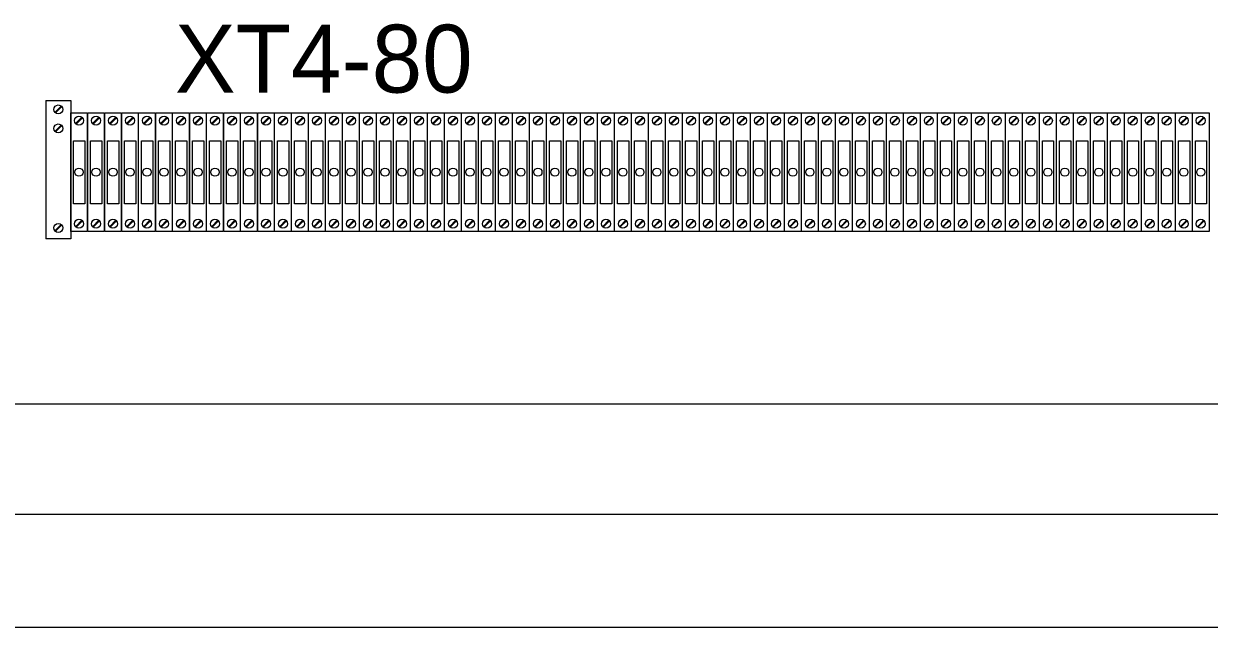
# Model space of a CAD drawing. Header units: millimetres. Extents: x 32721 to 72822, y 57624 to 123188.
# Drawn here: x 33098 to 33314.6, y 65149.3 to 65259.6 of the extents above; entities that cross this region are included whole.
import ezdxf

# ---------------------------------------------------------------- set-up
doc = ezdxf.new("R2010")
doc.units = ezdxf.units.MM
doc.header["$LTSCALE"] = 10
doc.layers.add('1轮廓实线层', color=7, linetype='Continuous', lineweight=18)
doc.layers.add('6文字层', color=3, linetype='Continuous', lineweight=18)
doc.styles.add('样式 1', font='SIMYOU.TTF', dxfattribs={"width": 0.75})

msp = doc.modelspace()

# ---------------------------------------------------------------- linework, layer by layer
at = {"layer": '1轮廓实线层', "lineweight": 13}
for p, q in [((33102.06, 65245.54), (33106.6, 65245.54)), ((33102.06, 65245.54), (33102.06, 65220.27)), ((33103.7, 65243.38), (33104.86, 65244.54)), ((33103.8, 65243.28), (33104.96, 65244.44)), ((33106.6, 65245.54), (33106.6, 65220.27)), ((33106.6, 65243.32), (33109.64, 65243.32)), ((33106.6, 65221.58), (33106.6, 65243.32)), ((33107.49, 65241.34), (33108.65, 65242.51)), ((33107.59, 65241.24), (33108.75, 65242.4)), ((33109.64, 65243.32), (33109.64, 65221.58)), ((33109.71, 65243.32), (33112.74, 65243.32)), ((33109.71, 65221.58), (33109.71, 65243.32)), ((33110.59, 65241.34), (33111.76, 65242.51)), ((33110.7, 65241.24), (33111.86, 65242.4)), ((33112.74, 65243.32), (33112.74, 65221.58)), ((33112.81, 65243.32), (33115.85, 65243.32)), ((33112.81, 65221.58), (33112.81, 65243.32)), ((33113.7, 65241.34), (33114.86, 65242.51)), ((33113.8, 65241.24), (33114.96, 65242.4)), ((33115.85, 65243.32), (33115.85, 65221.58)), ((33115.92, 65243.32), (33118.95, 65243.32)), ((33115.92, 65221.58), (33115.92, 65243.32)), ((33116.8, 65241.34), (33117.97, 65242.51)), ((33116.91, 65241.24), (33118.07, 65242.4)), ((33118.95, 65243.32), (33118.95, 65221.58)), ((33119.02, 65243.32), (33122.06, 65243.32)), ((33119.02, 65221.58), (33119.02, 65243.32)), ((33119.91, 65241.34), (33121.07, 65242.51)), ((33120.01, 65241.24), (33121.17, 65242.4)), ((33122.06, 65243.32), (33122.06, 65221.58)), ((33122.13, 65243.32), (33125.16, 65243.32)), ((33122.13, 65221.58), (33122.13, 65243.32)), ((33123.01, 65241.34), (33124.18, 65242.51)), ((33123.12, 65241.24), (33124.28, 65242.4)), ((33125.16, 65243.32), (33125.16, 65221.58)), ((33125.23, 65243.32), (33128.27, 65243.32)), ((33125.23, 65221.58), (33125.23, 65243.32)), ((33126.12, 65241.34), (33127.28, 65242.51)), ((33126.22, 65241.24), (33127.38, 65242.4)), ((33128.27, 65243.32), (33128.27, 65221.58)), ((33128.34, 65243.32), (33131.37, 65243.32)), ((33128.34, 65221.58), (33128.34, 65243.32)), ((33129.22, 65241.34), (33130.39, 65242.51)), ((33129.33, 65241.24), (33130.49, 65242.4)), ((33131.37, 65243.32), (33131.37, 65221.58)), ((33131.44, 65243.32), (33134.48, 65243.32)), ((33131.44, 65221.58), (33131.44, 65243.32)), ((33132.33, 65241.34), (33133.49, 65242.51)), ((33132.43, 65241.24), (33133.59, 65242.4)), ((33134.48, 65243.32), (33134.48, 65221.58)), ((33134.55, 65243.32), (33137.58, 65243.32)), ((33134.55, 65221.58), (33134.55, 65243.32)), ((33135.43, 65241.34), (33136.6, 65242.51)), ((33135.54, 65241.24), (33136.7, 65242.4)), ((33137.58, 65243.32), (33137.58, 65221.58)), ((33137.65, 65243.32), (33140.69, 65243.32)), ((33137.65, 65221.58), (33137.65, 65243.32)), ((33138.54, 65241.34), (33139.7, 65242.51)), ((33138.64, 65241.24), (33139.8, 65242.4)), ((33140.69, 65243.32), (33140.69, 65221.58)), ((33140.76, 65243.32), (33143.79, 65243.32)), ((33140.76, 65221.58), (33140.76, 65243.32)), ((33141.64, 65241.34), (33142.81, 65242.51)), ((33141.75, 65241.24), (33142.91, 65242.4)), ((33143.79, 65243.32), (33143.79, 65221.58)), ((33143.86, 65243.32), (33146.9, 65243.32)), ((33143.86, 65221.58), (33143.86, 65243.32)), ((33144.75, 65241.34), (33145.91, 65242.51)), ((33144.85, 65241.24), (33146.01, 65242.4)), ((33146.9, 65243.32), (33146.9, 65221.58)), ((33146.97, 65243.32), (33150, 65243.32)), ((33146.97, 65221.58), (33146.97, 65243.32)), ((33147.85, 65241.34), (33149.02, 65242.51)), ((33147.96, 65241.24), (33149.12, 65242.4)), ((33150, 65243.32), (33150, 65221.58)), ((33150.07, 65243.32), (33153.11, 65243.32)), ((33150.07, 65221.58), (33150.07, 65243.32)), ((33150.96, 65241.34), (33152.12, 65242.51)), ((33151.06, 65241.24), (33152.22, 65242.4)), ((33153.11, 65243.32), (33153.11, 65221.58)), ((33153.18, 65243.32), (33156.21, 65243.32)), ((33153.18, 65221.58), (33153.18, 65243.32)), ((33154.06, 65241.34), (33155.23, 65242.51)), ((33154.17, 65241.24), (33155.33, 65242.4)), ((33156.21, 65243.32), (33156.21, 65221.58)), ((33156.28, 65243.32), (33159.32, 65243.32)), ((33156.28, 65221.58), (33156.28, 65243.32)), ((33157.17, 65241.34), (33158.33, 65242.51)), ((33157.27, 65241.24), (33158.43, 65242.4)), ((33159.32, 65243.32), (33159.32, 65221.58)), ((33159.39, 65243.32), (33162.42, 65243.32)), ((33159.39, 65221.58), (33159.39, 65243.32)), ((33160.27, 65241.34), (33161.44, 65242.51)), ((33160.38, 65241.24), (33161.54, 65242.4)), ((33162.42, 65243.32), (33162.42, 65221.58)), ((33162.49, 65243.32), (33165.53, 65243.32)), ((33162.49, 65221.58), (33162.49, 65243.32)), ((33163.38, 65241.34), (33164.54, 65242.51)), ((33163.48, 65241.24), (33164.64, 65242.4)), ((33165.53, 65243.32), (33165.53, 65221.58)), ((33165.6, 65243.32), (33168.63, 65243.32)), ((33165.6, 65221.58), (33165.6, 65243.32)), ((33166.48, 65241.34), (33167.65, 65242.51)), ((33166.59, 65241.24), (33167.75, 65242.4)), ((33168.63, 65243.32), (33168.63, 65221.58)), ((33168.7, 65221.58), (33168.7, 65243.32)), ((33168.7, 65243.32), (33171.74, 65243.32)), ((33168.7, 65221.58), (33168.7, 65243.32)), ((33169.59, 65241.34), (33170.75, 65242.51)), ((33169.69, 65241.24), (33170.85, 65242.4)), ((33171.74, 65243.32), (33171.74, 65221.58)), ((33171.81, 65243.32), (33174.84, 65243.32)), ((33171.81, 65221.58), (33171.81, 65243.32)), ((33172.69, 65241.34), (33173.86, 65242.51)), ((33172.8, 65241.24), (33173.96, 65242.4)), ((33174.84, 65243.32), (33174.84, 65221.58)), ((33174.91, 65243.32), (33177.95, 65243.32)), ((33174.91, 65221.58), (33174.91, 65243.32)), ((33175.8, 65241.34), (33176.96, 65242.51)), ((33175.9, 65241.24), (33177.06, 65242.4)), ((33177.95, 65243.32), (33177.95, 65221.58)), ((33178.02, 65243.32), (33181.05, 65243.32)), ((33178.02, 65221.58), (33178.02, 65243.32)), ((33178.9, 65241.34), (33180.07, 65242.51)), ((33179.01, 65241.24), (33180.17, 65242.4)), ((33181.05, 65243.32), (33181.05, 65221.58)), ((33181.12, 65243.32), (33184.16, 65243.32)), ((33181.12, 65221.58), (33181.12, 65243.32)), ((33182.01, 65241.34), (33183.17, 65242.51)), ((33182.11, 65241.24), (33183.27, 65242.4)), ((33184.16, 65243.32), (33184.16, 65221.58)), ((33184.23, 65243.32), (33187.26, 65243.32)), ((33184.23, 65221.58), (33184.23, 65243.32)), ((33185.11, 65241.34), (33186.28, 65242.51)), ((33185.22, 65241.24), (33186.38, 65242.4)), ((33187.26, 65243.32), (33187.26, 65221.58)), ((33187.33, 65243.32), (33190.37, 65243.32)), ((33187.33, 65221.58), (33187.33, 65243.32)), ((33188.22, 65241.34), (33189.38, 65242.51)), ((33188.32, 65241.24), (33189.48, 65242.4)), ((33190.37, 65243.32), (33190.37, 65221.58)), ((33190.44, 65243.32), (33193.47, 65243.32)), ((33190.44, 65221.58), (33190.44, 65243.32)), ((33191.32, 65241.34), (33192.49, 65242.51)), ((33191.43, 65241.24), (33192.59, 65242.4)), ((33193.47, 65243.32), (33193.47, 65221.58)), ((33193.54, 65243.32), (33196.58, 65243.32)), ((33193.54, 65221.58), (33193.54, 65243.32)), ((33194.43, 65241.34), (33195.59, 65242.51)), ((33194.53, 65241.24), (33195.69, 65242.4)), ((33196.58, 65243.32), (33196.58, 65221.58)), ((33196.65, 65243.32), (33199.68, 65243.32)), ((33196.65, 65221.58), (33196.65, 65243.32)), ((33197.53, 65241.34), (33198.7, 65242.51)), ((33197.64, 65241.24), (33198.8, 65242.4)), ((33199.68, 65243.32), (33199.68, 65221.58)), ((33199.75, 65243.32), (33202.79, 65243.32)), ((33199.75, 65221.58), (33199.75, 65243.32)), ((33200.64, 65241.34), (33201.8, 65242.51)), ((33200.74, 65241.24), (33201.9, 65242.4)), ((33202.79, 65243.32), (33202.79, 65221.58)), ((33202.86, 65243.32), (33205.89, 65243.32)), ((33202.86, 65221.58), (33202.86, 65243.32)), ((33203.74, 65241.34), (33204.91, 65242.51)), ((33203.85, 65241.24), (33205.01, 65242.4)), ((33205.89, 65243.32), (33205.89, 65221.58)), ((33205.96, 65243.32), (33209, 65243.32)), ((33205.96, 65221.58), (33205.96, 65243.32)), ((33206.85, 65241.34), (33208.01, 65242.51)), ((33206.95, 65241.24), (33208.11, 65242.4)), ((33209, 65243.32), (33209, 65221.58)), ((33209.07, 65243.32), (33212.1, 65243.32)), ((33209.07, 65221.58), (33209.07, 65243.32)), ((33209.95, 65241.34), (33211.12, 65242.51)), ((33210.06, 65241.24), (33211.22, 65242.4)), ((33212.1, 65243.32), (33212.1, 65221.58)), ((33212.17, 65243.32), (33215.21, 65243.32)), ((33212.17, 65221.58), (33212.17, 65243.32)), ((33213.06, 65241.34), (33214.22, 65242.51)), ((33213.16, 65241.24), (33214.32, 65242.4)), ((33215.21, 65243.32), (33215.21, 65221.58)), ((33215.28, 65243.32), (33218.31, 65243.32)), ((33215.28, 65221.58), (33215.28, 65243.32)), ((33216.16, 65241.34), (33217.33, 65242.51)), ((33216.27, 65241.24), (33217.43, 65242.4)), ((33218.31, 65243.32), (33218.31, 65221.58)), ((33218.38, 65243.32), (33221.42, 65243.32)), ((33218.38, 65221.58), (33218.38, 65243.32)), ((33219.27, 65241.34), (33220.43, 65242.51)), ((33219.37, 65241.24), (33220.53, 65242.4)), ((33221.42, 65243.32), (33221.42, 65221.58)), ((33221.49, 65243.32), (33224.52, 65243.32)), ((33221.49, 65221.58), (33221.49, 65243.32)), ((33222.37, 65241.34), (33223.54, 65242.51)), ((33222.48, 65241.24), (33223.64, 65242.4)), ((33224.52, 65243.32), (33224.52, 65221.58)), ((33224.59, 65243.32), (33227.63, 65243.32)), ((33224.59, 65221.58), (33224.59, 65243.32)), ((33225.48, 65241.34), (33226.64, 65242.51)), ((33225.58, 65241.24), (33226.74, 65242.4)), ((33227.63, 65243.32), (33227.63, 65221.58)), ((33227.7, 65243.32), (33230.73, 65243.32)), ((33227.7, 65221.58), (33227.7, 65243.32)), ((33228.58, 65241.34), (33229.75, 65242.51)), ((33228.69, 65241.24), (33229.85, 65242.4)), ((33230.73, 65243.32), (33230.73, 65221.58)), ((33230.8, 65221.58), (33230.8, 65243.32)), ((33230.8, 65243.32), (33233.84, 65243.32)), ((33230.8, 65221.58), (33230.8, 65243.32)), ((33231.69, 65241.34), (33232.85, 65242.51)), ((33231.79, 65241.24), (33232.95, 65242.4)), ((33233.84, 65243.32), (33233.84, 65221.58)), ((33233.91, 65243.32), (33236.94, 65243.32)), ((33233.91, 65221.58), (33233.91, 65243.32)), ((33234.79, 65241.34), (33235.96, 65242.51)), ((33234.9, 65241.24), (33236.06, 65242.4)), ((33236.94, 65243.32), (33236.94, 65221.58)), ((33237.01, 65243.32), (33240.05, 65243.32)), ((33237.01, 65221.58), (33237.01, 65243.32)), ((33237.9, 65241.34), (33239.06, 65242.51)), ((33238, 65241.24), (33239.16, 65242.4)), ((33240.05, 65243.32), (33240.05, 65221.58)), ((33240.12, 65243.32), (33243.15, 65243.32)), ((33240.12, 65221.58), (33240.12, 65243.32)), ((33241, 65241.34), (33242.17, 65242.51)), ((33241.11, 65241.24), (33242.27, 65242.4)), ((33243.15, 65243.32), (33243.15, 65221.58)), ((33243.22, 65243.32), (33246.26, 65243.32)), ((33243.22, 65221.58), (33243.22, 65243.32)), ((33244.11, 65241.34), (33245.27, 65242.51)), ((33244.21, 65241.24), (33245.37, 65242.4)), ((33246.26, 65243.32), (33246.26, 65221.58)), ((33246.33, 65243.32), (33249.36, 65243.32)), ((33246.33, 65221.58), (33246.33, 65243.32)), ((33247.21, 65241.34), (33248.38, 65242.51)), ((33247.32, 65241.24), (33248.48, 65242.4)), ((33249.36, 65243.32), (33249.36, 65221.58)), ((33249.43, 65243.32), (33252.47, 65243.32)), ((33249.43, 65221.58), (33249.43, 65243.32)), ((33250.32, 65241.34), (33251.48, 65242.51)), ((33250.42, 65241.24), (33251.58, 65242.4)), ((33252.47, 65243.32), (33252.47, 65221.58)), ((33252.54, 65243.32), (33255.57, 65243.32)), ((33252.54, 65221.58), (33252.54, 65243.32)), ((33253.42, 65241.34), (33254.59, 65242.51)), ((33253.53, 65241.24), (33254.69, 65242.4)), ((33255.57, 65243.32), (33255.57, 65221.58)), ((33255.64, 65243.32), (33258.68, 65243.32)), ((33255.64, 65221.58), (33255.64, 65243.32)), ((33256.53, 65241.34), (33257.69, 65242.51)), ((33256.63, 65241.24), (33257.79, 65242.4)), ((33258.68, 65243.32), (33258.68, 65221.58)), ((33258.75, 65243.32), (33261.78, 65243.32)), ((33258.75, 65221.58), (33258.75, 65243.32)), ((33259.63, 65241.34), (33260.8, 65242.51)), ((33259.74, 65241.24), (33260.9, 65242.4)), ((33261.78, 65243.32), (33261.78, 65221.58)), ((33261.85, 65243.32), (33264.89, 65243.32)), ((33261.85, 65221.58), (33261.85, 65243.32)), ((33262.74, 65241.34), (33263.9, 65242.51)), ((33262.84, 65241.24), (33264, 65242.4)), ((33264.89, 65243.32), (33264.89, 65221.58)), ((33264.96, 65243.32), (33267.99, 65243.32)), ((33264.96, 65221.58), (33264.96, 65243.32)), ((33265.84, 65241.34), (33267.01, 65242.51)), ((33265.95, 65241.24), (33267.11, 65242.4)), ((33267.99, 65243.32), (33267.99, 65221.58)), ((33268.06, 65243.32), (33271.1, 65243.32)), ((33268.06, 65221.58), (33268.06, 65243.32)), ((33268.95, 65241.34), (33270.11, 65242.51)), ((33269.05, 65241.24), (33270.21, 65242.4)), ((33271.1, 65243.32), (33271.1, 65221.58)), ((33271.17, 65243.32), (33274.2, 65243.32)), ((33271.17, 65221.58), (33271.17, 65243.32)), ((33272.05, 65241.34), (33273.22, 65242.51)), ((33272.16, 65241.24), (33273.32, 65242.4)), ((33274.2, 65243.32), (33274.2, 65221.58)), ((33274.27, 65243.32), (33277.31, 65243.32)), ((33274.27, 65221.58), (33274.27, 65243.32)), ((33275.16, 65241.34), (33276.32, 65242.51)), ((33275.26, 65241.24), (33276.42, 65242.4)), ((33277.31, 65243.32), (33277.31, 65221.58)), ((33277.38, 65243.32), (33280.41, 65243.32)), ((33277.38, 65221.58), (33277.38, 65243.32)), ((33278.26, 65241.34), (33279.43, 65242.51)), ((33278.37, 65241.24), (33279.53, 65242.4)), ((33280.41, 65243.32), (33280.41, 65221.58)), ((33280.48, 65243.32), (33283.52, 65243.32)), ((33280.48, 65221.58), (33280.48, 65243.32)), ((33281.37, 65241.34), (33282.53, 65242.51)), ((33281.47, 65241.24), (33282.63, 65242.4)), ((33283.52, 65243.32), (33283.52, 65221.58)), ((33283.59, 65243.32), (33286.62, 65243.32)), ((33283.59, 65221.58), (33283.59, 65243.32)), ((33284.47, 65241.34), (33285.64, 65242.51)), ((33284.58, 65241.24), (33285.74, 65242.4)), ((33286.62, 65243.32), (33286.62, 65221.58)), ((33286.69, 65243.32), (33289.73, 65243.32)), ((33286.69, 65221.58), (33286.69, 65243.32)), ((33287.58, 65241.34), (33288.74, 65242.51)), ((33287.68, 65241.24), (33288.84, 65242.4)), ((33289.73, 65243.32), (33289.73, 65221.58)), ((33289.8, 65243.32), (33292.83, 65243.32)), ((33289.8, 65221.58), (33289.8, 65243.32)), ((33290.68, 65241.34), (33291.85, 65242.51)), ((33290.79, 65241.24), (33291.95, 65242.4)), ((33292.83, 65243.32), (33292.83, 65221.58)), ((33292.9, 65221.58), (33292.9, 65243.32)), ((33292.9, 65243.32), (33295.94, 65243.32)), ((33292.9, 65221.58), (33292.9, 65243.32)), ((33293.79, 65241.34), (33294.95, 65242.51)), ((33293.89, 65241.24), (33295.05, 65242.4)), ((33295.94, 65243.32), (33295.94, 65221.58)), ((33296.01, 65243.32), (33299.04, 65243.32)), ((33296.01, 65221.58), (33296.01, 65243.32)), ((33296.89, 65241.34), (33298.06, 65242.51)), ((33297, 65241.24), (33298.16, 65242.4)), ((33299.04, 65243.32), (33299.04, 65221.58)), ((33299.11, 65243.32), (33302.15, 65243.32)), ((33299.11, 65221.58), (33299.11, 65243.32)), ((33300, 65241.34), (33301.16, 65242.51)), ((33300.1, 65241.24), (33301.26, 65242.4)), ((33302.15, 65243.32), (33302.15, 65221.58)), ((33302.22, 65243.32), (33305.25, 65243.32)), ((33302.22, 65221.58), (33302.22, 65243.32)), ((33303.1, 65241.34), (33304.27, 65242.51)), ((33303.21, 65241.24), (33304.37, 65242.4)), ((33305.25, 65243.32), (33305.25, 65221.58)), ((33305.32, 65243.32), (33308.36, 65243.32)), ((33305.32, 65221.58), (33305.32, 65243.32)), ((33306.21, 65241.34), (33307.37, 65242.51)), ((33306.31, 65241.24), (33307.47, 65242.4)), ((33308.36, 65243.32), (33308.36, 65221.58)), ((33308.43, 65243.32), (33311.46, 65243.32)), ((33308.43, 65221.58), (33308.43, 65243.32)), ((33309.31, 65241.34), (33310.48, 65242.51)), ((33309.42, 65241.24), (33310.58, 65242.4)), ((33311.46, 65243.32), (33311.46, 65221.58)), ((33311.53, 65243.32), (33314.57, 65243.32)), ((33311.53, 65221.58), (33311.53, 65243.32)), ((33312.42, 65241.34), (33313.58, 65242.51)), ((33312.52, 65241.24), (33313.68, 65242.4)), ((33314.57, 65243.32), (33314.57, 65221.58)), ((33103.7, 65239.91), (33104.86, 65241.07)), ((33103.8, 65239.81), (33104.96, 65240.97)), ((33103.7, 65221.74), (33104.86, 65222.9)), ((33103.8, 65221.64), (33104.96, 65222.8)), ((33107.49, 65222.49), (33108.65, 65223.66)), ((33107.59, 65222.39), (33108.75, 65223.55)), ((33110.59, 65222.49), (33111.76, 65223.66)), ((33110.7, 65222.39), (33111.86, 65223.55)), ((33113.7, 65222.49), (33114.86, 65223.66)), ((33113.8, 65222.39), (33114.96, 65223.55)), ((33116.8, 65222.49), (33117.97, 65223.66)), ((33116.91, 65222.39), (33118.07, 65223.55)), ((33119.91, 65222.49), (33121.07, 65223.66)), ((33120.01, 65222.39), (33121.17, 65223.55)), ((33123.01, 65222.49), (33124.18, 65223.66)), ((33123.12, 65222.39), (33124.28, 65223.55)), ((33126.12, 65222.49), (33127.28, 65223.66)), ((33126.22, 65222.39), (33127.38, 65223.55)), ((33129.22, 65222.49), (33130.39, 65223.66)), ((33129.33, 65222.39), (33130.49, 65223.55)), ((33132.33, 65222.49), (33133.49, 65223.66)), ((33132.43, 65222.39), (33133.59, 65223.55)), ((33135.43, 65222.49), (33136.6, 65223.66)), ((33135.54, 65222.39), (33136.7, 65223.55)), ((33138.54, 65222.49), (33139.7, 65223.66)), ((33138.64, 65222.39), (33139.8, 65223.55)), ((33141.64, 65222.49), (33142.81, 65223.66)), ((33141.75, 65222.39), (33142.91, 65223.55)), ((33144.75, 65222.49), (33145.91, 65223.66)), ((33144.85, 65222.39), (33146.01, 65223.55)), ((33147.85, 65222.49), (33149.02, 65223.66)), ((33147.96, 65222.39), (33149.12, 65223.55)), ((33150.96, 65222.49), (33152.12, 65223.66)), ((33151.06, 65222.39), (33152.22, 65223.55)), ((33154.06, 65222.49), (33155.23, 65223.66)), ((33154.17, 65222.39), (33155.33, 65223.55)), ((33157.17, 65222.49), (33158.33, 65223.66)), ((33157.27, 65222.39), (33158.43, 65223.55)), ((33160.27, 65222.49), (33161.44, 65223.66)), ((33160.38, 65222.39), (33161.54, 65223.55)), ((33163.38, 65222.49), (33164.54, 65223.66)), ((33163.48, 65222.39), (33164.64, 65223.55)), ((33166.48, 65222.49), (33167.65, 65223.66)), ((33166.59, 65222.39), (33167.75, 65223.55)), ((33169.59, 65222.49), (33170.75, 65223.66)), ((33169.69, 65222.39), (33170.85, 65223.55)), ((33172.69, 65222.49), (33173.86, 65223.66)), ((33172.8, 65222.39), (33173.96, 65223.55)), ((33175.8, 65222.49), (33176.96, 65223.66)), ((33175.9, 65222.39), (33177.06, 65223.55)), ((33178.9, 65222.49), (33180.07, 65223.66)), ((33179.01, 65222.39), (33180.17, 65223.55)), ((33182.01, 65222.49), (33183.17, 65223.66)), ((33182.11, 65222.39), (33183.27, 65223.55)), ((33185.11, 65222.49), (33186.28, 65223.66)), ((33185.22, 65222.39), (33186.38, 65223.55)), ((33188.22, 65222.49), (33189.38, 65223.66)), ((33188.32, 65222.39), (33189.48, 65223.55)), ((33191.32, 65222.49), (33192.49, 65223.66)), ((33191.43, 65222.39), (33192.59, 65223.55)), ((33194.43, 65222.49), (33195.59, 65223.66)), ((33194.53, 65222.39), (33195.69, 65223.55)), ((33197.53, 65222.49), (33198.7, 65223.66)), ((33197.64, 65222.39), (33198.8, 65223.55)), ((33200.64, 65222.49), (33201.8, 65223.66)), ((33200.74, 65222.39), (33201.9, 65223.55)), ((33203.74, 65222.49), (33204.91, 65223.66)), ((33203.85, 65222.39), (33205.01, 65223.55)), ((33206.85, 65222.49), (33208.01, 65223.66)), ((33206.95, 65222.39), (33208.11, 65223.55)), ((33209.95, 65222.49), (33211.12, 65223.66)), ((33210.06, 65222.39), (33211.22, 65223.55)), ((33213.06, 65222.49), (33214.22, 65223.66)), ((33213.16, 65222.39), (33214.32, 65223.55)), ((33216.16, 65222.49), (33217.33, 65223.66)), ((33216.27, 65222.39), (33217.43, 65223.55)), ((33219.27, 65222.49), (33220.43, 65223.66)), ((33219.37, 65222.39), (33220.53, 65223.55)), ((33222.37, 65222.49), (33223.54, 65223.66)), ((33222.48, 65222.39), (33223.64, 65223.55)), ((33225.48, 65222.49), (33226.64, 65223.66)), ((33225.58, 65222.39), (33226.74, 65223.55)), ((33228.58, 65222.49), (33229.75, 65223.66)), ((33228.69, 65222.39), (33229.85, 65223.55)), ((33231.69, 65222.49), (33232.85, 65223.66)), ((33231.79, 65222.39), (33232.95, 65223.55)), ((33234.79, 65222.49), (33235.96, 65223.66)), ((33234.9, 65222.39), (33236.06, 65223.55)), ((33237.9, 65222.49), (33239.06, 65223.66)), ((33238, 65222.39), (33239.16, 65223.55)), ((33241, 65222.49), (33242.17, 65223.66)), ((33241.11, 65222.39), (33242.27, 65223.55)), ((33244.11, 65222.49), (33245.27, 65223.66)), ((33244.21, 65222.39), (33245.37, 65223.55)), ((33247.21, 65222.49), (33248.38, 65223.66)), ((33247.32, 65222.39), (33248.48, 65223.55)), ((33250.32, 65222.49), (33251.48, 65223.66)), ((33250.42, 65222.39), (33251.58, 65223.55)), ((33253.42, 65222.49), (33254.59, 65223.66)), ((33253.53, 65222.39), (33254.69, 65223.55)), ((33256.53, 65222.49), (33257.69, 65223.66)), ((33256.63, 65222.39), (33257.79, 65223.55)), ((33259.63, 65222.49), (33260.8, 65223.66)), ((33259.74, 65222.39), (33260.9, 65223.55)), ((33262.74, 65222.49), (33263.9, 65223.66)), ((33262.84, 65222.39), (33264, 65223.55)), ((33265.84, 65222.49), (33267.01, 65223.66)), ((33265.95, 65222.39), (33267.11, 65223.55)), ((33268.95, 65222.49), (33270.11, 65223.66)), ((33269.05, 65222.39), (33270.21, 65223.55)), ((33272.05, 65222.49), (33273.22, 65223.66)), ((33272.16, 65222.39), (33273.32, 65223.55)), ((33275.16, 65222.49), (33276.32, 65223.66)), ((33275.26, 65222.39), (33276.42, 65223.55)), ((33278.26, 65222.49), (33279.43, 65223.66)), ((33278.37, 65222.39), (33279.53, 65223.55)), ((33281.37, 65222.49), (33282.53, 65223.66)), ((33281.47, 65222.39), (33282.63, 65223.55)), ((33284.47, 65222.49), (33285.64, 65223.66)), ((33284.58, 65222.39), (33285.74, 65223.55)), ((33287.58, 65222.49), (33288.74, 65223.66)), ((33287.68, 65222.39), (33288.84, 65223.55)), ((33290.68, 65222.49), (33291.85, 65223.66)), ((33290.79, 65222.39), (33291.95, 65223.55)), ((33293.79, 65222.49), (33294.95, 65223.66)), ((33293.89, 65222.39), (33295.05, 65223.55)), ((33296.89, 65222.49), (33298.06, 65223.66)), ((33297, 65222.39), (33298.16, 65223.55)), ((33300, 65222.49), (33301.16, 65223.66)), ((33300.1, 65222.39), (33301.26, 65223.55)), ((33303.1, 65222.49), (33304.27, 65223.66)), ((33303.21, 65222.39), (33304.37, 65223.55)), ((33306.21, 65222.49), (33307.37, 65223.66)), ((33306.31, 65222.39), (33307.47, 65223.55)), ((33309.31, 65222.49), (33310.48, 65223.66)), ((33309.42, 65222.39), (33310.58, 65223.55)), ((33312.42, 65222.49), (33313.58, 65223.66)), ((33312.52, 65222.39), (33313.68, 65223.55)), ((33106.6, 65220.27), (33102.06, 65220.27)), ((33109.64, 65221.58), (33106.6, 65221.58)), ((33112.74, 65221.58), (33109.71, 65221.58)), ((33115.85, 65221.58), (33112.81, 65221.58)), ((33118.95, 65221.58), (33115.92, 65221.58)), ((33122.06, 65221.58), (33119.02, 65221.58)), ((33125.16, 65221.58), (33122.13, 65221.58)), ((33128.27, 65221.58), (33125.23, 65221.58)), ((33131.37, 65221.58), (33128.34, 65221.58)), ((33134.48, 65221.58), (33131.44, 65221.58)), ((33137.58, 65221.58), (33134.55, 65221.58)), ((33140.69, 65221.58), (33137.65, 65221.58)), ((33143.79, 65221.58), (33140.76, 65221.58)), ((33146.9, 65221.58), (33143.86, 65221.58)), ((33150, 65221.58), (33146.97, 65221.58)), ((33153.11, 65221.58), (33150.07, 65221.58)), ((33156.21, 65221.58), (33153.18, 65221.58)), ((33159.32, 65221.58), (33156.28, 65221.58)), ((33162.42, 65221.58), (33159.39, 65221.58)), ((33165.53, 65221.58), (33162.49, 65221.58)), ((33168.63, 65221.58), (33165.6, 65221.58)), ((33171.74, 65221.58), (33168.7, 65221.58)), ((33174.84, 65221.58), (33171.81, 65221.58)), ((33177.95, 65221.58), (33174.91, 65221.58)), ((33181.05, 65221.58), (33178.02, 65221.58)), ((33184.16, 65221.58), (33181.12, 65221.58)), ((33187.26, 65221.58), (33184.23, 65221.58)), ((33190.37, 65221.58), (33187.33, 65221.58)), ((33193.47, 65221.58), (33190.44, 65221.58)), ((33196.58, 65221.58), (33193.54, 65221.58)), ((33199.68, 65221.58), (33196.65, 65221.58)), ((33202.79, 65221.58), (33199.75, 65221.58)), ((33205.89, 65221.58), (33202.86, 65221.58)), ((33209, 65221.58), (33205.96, 65221.58)), ((33212.1, 65221.58), (33209.07, 65221.58)), ((33215.21, 65221.58), (33212.17, 65221.58)), ((33218.31, 65221.58), (33215.28, 65221.58)), ((33221.42, 65221.58), (33218.38, 65221.58)), ((33224.52, 65221.58), (33221.49, 65221.58)), ((33227.63, 65221.58), (33224.59, 65221.58)), ((33230.73, 65221.58), (33227.7, 65221.58)), ((33233.84, 65221.58), (33230.8, 65221.58)), ((33236.94, 65221.58), (33233.91, 65221.58)), ((33240.05, 65221.58), (33237.01, 65221.58)), ((33243.15, 65221.58), (33240.12, 65221.58)), ((33246.26, 65221.58), (33243.22, 65221.58)), ((33249.36, 65221.58), (33246.33, 65221.58)), ((33252.47, 65221.58), (33249.43, 65221.58)), ((33255.57, 65221.58), (33252.54, 65221.58)), ((33258.68, 65221.58), (33255.64, 65221.58)), ((33261.78, 65221.58), (33258.75, 65221.58)), ((33264.89, 65221.58), (33261.85, 65221.58)), ((33267.99, 65221.58), (33264.96, 65221.58)), ((33271.1, 65221.58), (33268.06, 65221.58)), ((33274.2, 65221.58), (33271.17, 65221.58)), ((33277.31, 65221.58), (33274.27, 65221.58)), ((33280.41, 65221.58), (33277.38, 65221.58)), ((33283.52, 65221.58), (33280.48, 65221.58)), ((33286.62, 65221.58), (33283.59, 65221.58)), ((33289.73, 65221.58), (33286.69, 65221.58)), ((33292.83, 65221.58), (33289.8, 65221.58)), ((33295.94, 65221.58), (33292.9, 65221.58)), ((33299.04, 65221.58), (33296.01, 65221.58)), ((33302.15, 65221.58), (33299.11, 65221.58)), ((33305.25, 65221.58), (33302.22, 65221.58)), ((33308.36, 65221.58), (33305.32, 65221.58)), ((33311.46, 65221.58), (33308.43, 65221.58)), ((33314.57, 65221.58), (33311.53, 65221.58))]:
    msp.add_line(p, q, dxfattribs=at)
at = {"layer": '1轮廓实线层'}
for p, q in [((33664.12, 65190.06), (33085.7, 65190.06)), ((33683.83, 65169.85), (33065.99, 65169.85)), ((33041.34, 65149.26), (33708.48, 65149.26))]:
    msp.add_line(p, q, dxfattribs=at)
at = {"layer": '1轮廓实线层', "lineweight": 13}
for points in [[(33107.13, 65238.18), (33109.19, 65238.18), (33109.19, 65226.67), (33107.13, 65226.67)], [(33110.23, 65238.18), (33112.29, 65238.18), (33112.29, 65226.67), (33110.23, 65226.67)], [(33113.34, 65238.18), (33115.4, 65238.18), (33115.4, 65226.67), (33113.34, 65226.67)], [(33116.44, 65238.18), (33118.5, 65238.18), (33118.5, 65226.67), (33116.44, 65226.67)], [(33119.55, 65238.18), (33121.61, 65238.18), (33121.61, 65226.67), (33119.55, 65226.67)], [(33122.65, 65238.18), (33124.71, 65238.18), (33124.71, 65226.67), (33122.65, 65226.67)], [(33125.76, 65238.18), (33127.82, 65238.18), (33127.82, 65226.67), (33125.76, 65226.67)], [(33128.86, 65238.18), (33130.92, 65238.18), (33130.92, 65226.67), (33128.86, 65226.67)], [(33131.97, 65238.18), (33134.03, 65238.18), (33134.03, 65226.67), (33131.97, 65226.67)], [(33135.07, 65238.18), (33137.13, 65238.18), (33137.13, 65226.67), (33135.07, 65226.67)], [(33138.18, 65238.18), (33140.24, 65238.18), (33140.24, 65226.67), (33138.18, 65226.67)], [(33141.28, 65238.18), (33143.34, 65238.18), (33143.34, 65226.67), (33141.28, 65226.67)], [(33144.39, 65238.18), (33146.45, 65238.18), (33146.45, 65226.67), (33144.39, 65226.67)], [(33147.49, 65238.18), (33149.55, 65238.18), (33149.55, 65226.67), (33147.49, 65226.67)], [(33150.6, 65238.18), (33152.66, 65238.18), (33152.66, 65226.67), (33150.6, 65226.67)], [(33153.7, 65238.18), (33155.76, 65238.18), (33155.76, 65226.67), (33153.7, 65226.67)], [(33156.81, 65238.18), (33158.87, 65238.18), (33158.87, 65226.67), (33156.81, 65226.67)], [(33159.91, 65238.18), (33161.97, 65238.18), (33161.97, 65226.67), (33159.91, 65226.67)], [(33163.02, 65238.18), (33165.08, 65238.18), (33165.08, 65226.67), (33163.02, 65226.67)], [(33166.12, 65238.18), (33168.18, 65238.18), (33168.18, 65226.67), (33166.12, 65226.67)], [(33169.23, 65238.18), (33171.29, 65238.18), (33171.29, 65226.67), (33169.23, 65226.67)], [(33172.33, 65238.18), (33174.39, 65238.18), (33174.39, 65226.67), (33172.33, 65226.67)], [(33175.44, 65238.18), (33177.5, 65238.18), (33177.5, 65226.67), (33175.44, 65226.67)], [(33178.54, 65238.18), (33180.6, 65238.18), (33180.6, 65226.67), (33178.54, 65226.67)], [(33181.65, 65238.18), (33183.71, 65238.18), (33183.71, 65226.67), (33181.65, 65226.67)], [(33184.75, 65238.18), (33186.81, 65238.18), (33186.81, 65226.67), (33184.75, 65226.67)], [(33187.86, 65238.18), (33189.92, 65238.18), (33189.92, 65226.67), (33187.86, 65226.67)], [(33190.96, 65238.18), (33193.02, 65238.18), (33193.02, 65226.67), (33190.96, 65226.67)], [(33194.07, 65238.18), (33196.13, 65238.18), (33196.13, 65226.67), (33194.07, 65226.67)], [(33197.17, 65238.18), (33199.23, 65238.18), (33199.23, 65226.67), (33197.17, 65226.67)], [(33200.28, 65238.18), (33202.34, 65238.18), (33202.34, 65226.67), (33200.28, 65226.67)], [(33203.38, 65238.18), (33205.44, 65238.18), (33205.44, 65226.67), (33203.38, 65226.67)], [(33206.49, 65238.18), (33208.55, 65238.18), (33208.55, 65226.67), (33206.49, 65226.67)], [(33209.59, 65238.18), (33211.65, 65238.18), (33211.65, 65226.67), (33209.59, 65226.67)], [(33212.7, 65238.18), (33214.76, 65238.18), (33214.76, 65226.67), (33212.7, 65226.67)], [(33215.8, 65238.18), (33217.86, 65238.18), (33217.86, 65226.67), (33215.8, 65226.67)], [(33218.91, 65238.18), (33220.97, 65238.18), (33220.97, 65226.67), (33218.91, 65226.67)], [(33222.01, 65238.18), (33224.07, 65238.18), (33224.07, 65226.67), (33222.01, 65226.67)], [(33225.12, 65238.18), (33227.18, 65238.18), (33227.18, 65226.67), (33225.12, 65226.67)], [(33228.22, 65238.18), (33230.28, 65238.18), (33230.28, 65226.67), (33228.22, 65226.67)], [(33231.33, 65238.18), (33233.39, 65238.18), (33233.39, 65226.67), (33231.33, 65226.67)], [(33234.43, 65238.18), (33236.49, 65238.18), (33236.49, 65226.67), (33234.43, 65226.67)], [(33237.54, 65238.18), (33239.6, 65238.18), (33239.6, 65226.67), (33237.54, 65226.67)], [(33240.64, 65238.18), (33242.7, 65238.18), (33242.7, 65226.67), (33240.64, 65226.67)], [(33243.75, 65238.18), (33245.81, 65238.18), (33245.81, 65226.67), (33243.75, 65226.67)], [(33246.85, 65238.18), (33248.91, 65238.18), (33248.91, 65226.67), (33246.85, 65226.67)], [(33249.96, 65238.18), (33252.02, 65238.18), (33252.02, 65226.67), (33249.96, 65226.67)], [(33253.06, 65238.18), (33255.12, 65238.18), (33255.12, 65226.67), (33253.06, 65226.67)], [(33256.17, 65238.18), (33258.23, 65238.18), (33258.23, 65226.67), (33256.17, 65226.67)], [(33259.27, 65238.18), (33261.33, 65238.18), (33261.33, 65226.67), (33259.27, 65226.67)], [(33262.38, 65238.18), (33264.44, 65238.18), (33264.44, 65226.67), (33262.38, 65226.67)], [(33265.48, 65238.18), (33267.54, 65238.18), (33267.54, 65226.67), (33265.48, 65226.67)], [(33268.59, 65238.18), (33270.65, 65238.18), (33270.65, 65226.67), (33268.59, 65226.67)], [(33271.69, 65238.18), (33273.75, 65238.18), (33273.75, 65226.67), (33271.69, 65226.67)], [(33274.8, 65238.18), (33276.86, 65238.18), (33276.86, 65226.67), (33274.8, 65226.67)], [(33277.9, 65238.18), (33279.96, 65238.18), (33279.96, 65226.67), (33277.9, 65226.67)], [(33281.01, 65238.18), (33283.07, 65238.18), (33283.07, 65226.67), (33281.01, 65226.67)], [(33284.11, 65238.18), (33286.17, 65238.18), (33286.17, 65226.67), (33284.11, 65226.67)], [(33287.22, 65238.18), (33289.28, 65238.18), (33289.28, 65226.67), (33287.22, 65226.67)], [(33290.32, 65238.18), (33292.39, 65238.18), (33292.39, 65226.67), (33290.32, 65226.67)], [(33293.43, 65238.18), (33295.49, 65238.18), (33295.49, 65226.67), (33293.43, 65226.67)], [(33296.53, 65238.18), (33298.6, 65238.18), (33298.6, 65226.67), (33296.53, 65226.67)], [(33299.64, 65238.18), (33301.7, 65238.18), (33301.7, 65226.67), (33299.64, 65226.67)], [(33302.74, 65238.18), (33304.81, 65238.18), (33304.81, 65226.67), (33302.74, 65226.67)], [(33305.85, 65238.18), (33307.91, 65238.18), (33307.91, 65226.67), (33305.85, 65226.67)], [(33308.95, 65238.18), (33311.02, 65238.18), (33311.02, 65226.67), (33308.95, 65226.67)], [(33312.06, 65238.18), (33314.12, 65238.18), (33314.12, 65226.67), (33312.06, 65226.67)]]:
    msp.add_lwpolyline(points, close=True, dxfattribs=at)
for centre, radius in [((33104.33, 65243.91), 0.821), ((33108.12, 65241.87), 0.821), ((33111.23, 65241.87), 0.821), ((33114.33, 65241.87), 0.821), ((33117.44, 65241.87), 0.821), ((33120.54, 65241.87), 0.821), ((33123.65, 65241.87), 0.821), ((33126.75, 65241.87), 0.821), ((33129.86, 65241.87), 0.821), ((33132.96, 65241.87), 0.821), ((33136.07, 65241.87), 0.821), ((33139.17, 65241.87), 0.821), ((33142.28, 65241.87), 0.821), ((33145.38, 65241.87), 0.821), ((33148.49, 65241.87), 0.821), ((33151.59, 65241.87), 0.821), ((33154.7, 65241.87), 0.821), ((33157.8, 65241.87), 0.821), ((33160.91, 65241.87), 0.821), ((33164.01, 65241.87), 0.821), ((33167.12, 65241.87), 0.821), ((33170.22, 65241.87), 0.821), ((33173.33, 65241.87), 0.821), ((33176.43, 65241.87), 0.821), ((33179.54, 65241.87), 0.821), ((33182.64, 65241.87), 0.821), ((33185.75, 65241.87), 0.821), ((33188.85, 65241.87), 0.821), ((33191.96, 65241.87), 0.821), ((33195.06, 65241.87), 0.821), ((33198.17, 65241.87), 0.821), ((33201.27, 65241.87), 0.821), ((33204.38, 65241.87), 0.821), ((33207.48, 65241.87), 0.821), ((33210.59, 65241.87), 0.821), ((33213.69, 65241.87), 0.821), ((33216.8, 65241.87), 0.821), ((33219.9, 65241.87), 0.821), ((33223.01, 65241.87), 0.821), ((33226.11, 65241.87), 0.821), ((33229.22, 65241.87), 0.821), ((33232.32, 65241.87), 0.821), ((33235.43, 65241.87), 0.821), ((33238.53, 65241.87), 0.821), ((33241.64, 65241.87), 0.821), ((33244.74, 65241.87), 0.821), ((33247.85, 65241.87), 0.821), ((33250.95, 65241.87), 0.821), ((33254.06, 65241.87), 0.821), ((33257.16, 65241.87), 0.821), ((33260.27, 65241.87), 0.821), ((33263.37, 65241.87), 0.821), ((33266.48, 65241.87), 0.821), ((33269.58, 65241.87), 0.821), ((33272.69, 65241.87), 0.821), ((33275.79, 65241.87), 0.821), ((33278.9, 65241.87), 0.821), ((33282, 65241.87), 0.821), ((33285.11, 65241.87), 0.821), ((33288.21, 65241.87), 0.821), ((33291.32, 65241.87), 0.821), ((33294.42, 65241.87), 0.821), ((33297.53, 65241.87), 0.821), ((33300.63, 65241.87), 0.821), ((33303.74, 65241.87), 0.821), ((33306.84, 65241.87), 0.821), ((33309.95, 65241.87), 0.821), ((33313.05, 65241.87), 0.821), ((33104.33, 65240.44), 0.821), ((33108.12, 65232.45), 0.742), ((33111.23, 65232.45), 0.742), ((33114.33, 65232.45), 0.742), ((33117.44, 65232.45), 0.742), ((33120.54, 65232.45), 0.742), ((33123.65, 65232.45), 0.742), ((33126.75, 65232.45), 0.742), ((33129.86, 65232.45), 0.742), ((33132.96, 65232.45), 0.742), ((33136.07, 65232.45), 0.742), ((33139.17, 65232.45), 0.742), ((33142.28, 65232.45), 0.742), ((33145.38, 65232.45), 0.742), ((33148.49, 65232.45), 0.742), ((33151.59, 65232.45), 0.742), ((33154.7, 65232.45), 0.742), ((33157.8, 65232.45), 0.742), ((33160.91, 65232.45), 0.742), ((33164.01, 65232.45), 0.742), ((33167.12, 65232.45), 0.742), ((33170.22, 65232.45), 0.742), ((33173.33, 65232.45), 0.742), ((33176.43, 65232.45), 0.742), ((33179.54, 65232.45), 0.742), ((33182.64, 65232.45), 0.742), ((33185.75, 65232.45), 0.742), ((33188.85, 65232.45), 0.742), ((33191.96, 65232.45), 0.742), ((33195.06, 65232.45), 0.742), ((33198.17, 65232.45), 0.742), ((33201.27, 65232.45), 0.742), ((33204.38, 65232.45), 0.742), ((33207.48, 65232.45), 0.742), ((33210.59, 65232.45), 0.742), ((33213.69, 65232.45), 0.742), ((33216.8, 65232.45), 0.742), ((33219.9, 65232.45), 0.742), ((33223.01, 65232.45), 0.742), ((33226.11, 65232.45), 0.742), ((33229.22, 65232.45), 0.742), ((33232.32, 65232.45), 0.742), ((33235.43, 65232.45), 0.742), ((33238.53, 65232.45), 0.742), ((33241.64, 65232.45), 0.742), ((33244.74, 65232.45), 0.742), ((33247.85, 65232.45), 0.742), ((33250.95, 65232.45), 0.742), ((33254.06, 65232.45), 0.742), ((33257.16, 65232.45), 0.742), ((33260.27, 65232.45), 0.742), ((33263.37, 65232.45), 0.742), ((33266.48, 65232.45), 0.742), ((33269.58, 65232.45), 0.742), ((33272.69, 65232.45), 0.742), ((33275.79, 65232.45), 0.742), ((33278.9, 65232.45), 0.742), ((33282, 65232.45), 0.742), ((33285.11, 65232.45), 0.742), ((33288.21, 65232.45), 0.742), ((33291.32, 65232.45), 0.742), ((33294.42, 65232.45), 0.742), ((33297.53, 65232.45), 0.742), ((33300.63, 65232.45), 0.742), ((33303.74, 65232.45), 0.742), ((33306.84, 65232.45), 0.742), ((33309.95, 65232.45), 0.742), ((33313.05, 65232.45), 0.742), ((33104.33, 65222.27), 0.821), ((33108.12, 65223.02), 0.821), ((33111.23, 65223.02), 0.821), ((33114.33, 65223.02), 0.821), ((33117.44, 65223.02), 0.821), ((33120.54, 65223.02), 0.821), ((33123.65, 65223.02), 0.821), ((33126.75, 65223.02), 0.821), ((33129.86, 65223.02), 0.821), ((33132.96, 65223.02), 0.821), ((33136.07, 65223.02), 0.821), ((33139.17, 65223.02), 0.821), ((33142.28, 65223.02), 0.821), ((33145.38, 65223.02), 0.821), ((33148.49, 65223.02), 0.821), ((33151.59, 65223.02), 0.821), ((33154.7, 65223.02), 0.821), ((33157.8, 65223.02), 0.821), ((33160.91, 65223.02), 0.821), ((33164.01, 65223.02), 0.821), ((33167.12, 65223.02), 0.821), ((33170.22, 65223.02), 0.821), ((33173.33, 65223.02), 0.821), ((33176.43, 65223.02), 0.821), ((33179.54, 65223.02), 0.821), ((33182.64, 65223.02), 0.821), ((33185.75, 65223.02), 0.821), ((33188.85, 65223.02), 0.821), ((33191.96, 65223.02), 0.821), ((33195.06, 65223.02), 0.821), ((33198.17, 65223.02), 0.821), ((33201.27, 65223.02), 0.821), ((33204.38, 65223.02), 0.821), ((33207.48, 65223.02), 0.821), ((33210.59, 65223.02), 0.821), ((33213.69, 65223.02), 0.821), ((33216.8, 65223.02), 0.821), ((33219.9, 65223.02), 0.821), ((33223.01, 65223.02), 0.821), ((33226.11, 65223.02), 0.821), ((33229.22, 65223.02), 0.821), ((33232.32, 65223.02), 0.821), ((33235.43, 65223.02), 0.821), ((33238.53, 65223.02), 0.821), ((33241.64, 65223.02), 0.821), ((33244.74, 65223.02), 0.821), ((33247.85, 65223.02), 0.821), ((33250.95, 65223.02), 0.821), ((33254.06, 65223.02), 0.821), ((33257.16, 65223.02), 0.821), ((33260.27, 65223.02), 0.821), ((33263.37, 65223.02), 0.821), ((33266.48, 65223.02), 0.821), ((33269.58, 65223.02), 0.821), ((33272.69, 65223.02), 0.821), ((33275.79, 65223.02), 0.821), ((33278.9, 65223.02), 0.821), ((33282, 65223.02), 0.821), ((33285.11, 65223.02), 0.821), ((33288.21, 65223.02), 0.821), ((33291.32, 65223.02), 0.821), ((33294.42, 65223.02), 0.821), ((33297.53, 65223.02), 0.821), ((33300.63, 65223.02), 0.821), ((33303.74, 65223.02), 0.821), ((33306.84, 65223.02), 0.821), ((33309.95, 65223.02), 0.821), ((33313.05, 65223.02), 0.821)]:
    msp.add_circle(centre, radius, dxfattribs=at)

# ---------------------------------------------------------------- texts
at = {"layer": '6文字层', "style": '样式 1'}
msp.add_text('XT4-80', height=12.404, rotation=360, dxfattribs=at).set_placement((33125.65, 65247))

doc.saveas('drawing.dxf')
